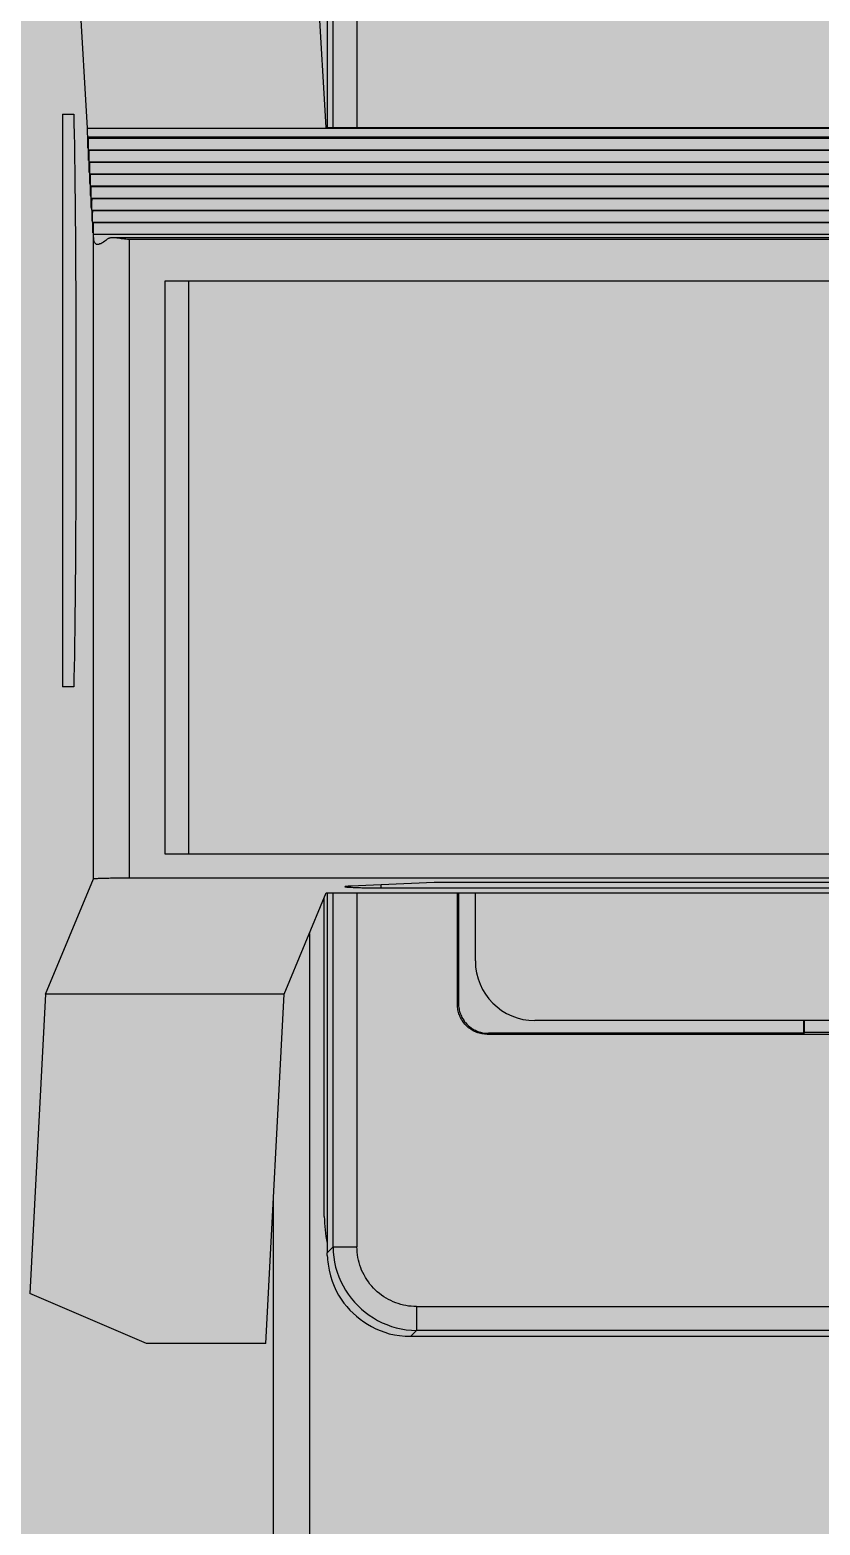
# Model space of a CAD drawing. Extents: x -20 to 2016, y -5898 to 916.
# Drawn here: x 561.42 to 568.04, y 741.26 to 753.79 of the extents above; entities that cross this region are included whole.
import ezdxf

# ---------------------------------------------------------------- set-up
doc = ezdxf.new("R2010")
doc.units = 0
doc.layers.add('MAIN-1', color=7, linetype='Continuous')
doc.layers.add('SYMS', color=7, linetype='Continuous')

msp = doc.modelspace()

# ---------------------------------------------------------------- hatches: boundary and pattern name
at = {"layer": 'SYMS', "true_color": 0x636466}
h = msp.add_hatch(color=251, dxfattribs=at)
h.dxf.hatch_style = 1
h.paths.add_polyline_path([(560.959, 719.385), (587.859, 719.385), (587.859, 798.385), (560.959, 798.385)])

# ---------------------------------------------------------------- linework, layer by layer
at = {"layer": 'MAIN-1'}
for p, q in [((563.909, 769.343), (563.909, 752.972)), ((563.958, 752.972), (563.958, 769.294)), ((564.157, 769.294), (564.157, 752.972)), ((561.9, 752.967), (561.318, 762.785)), ((563.899, 752.972), (563.319, 762.785)), ((561.689, 753.085), (561.689, 748.285)), ((561.689, 753.085), (561.783, 753.085)), ((561.783, 753.085), (561.785, 753.007)), ((561.785, 753.007), (561.787, 752.92)), ((561.787, 752.92), (561.789, 752.825)), ((561.9, 752.967), (586.809, 752.967)), ((561.9, 752.965), (561.9, 752.967)), ((561.9, 752.964), (561.9, 752.965)), ((561.9, 752.962), (561.9, 752.964)), ((561.9, 752.959), (561.9, 752.962)), ((561.9, 752.957), (561.9, 752.959)), ((561.9, 752.954), (561.9, 752.957)), ((561.9, 752.951), (561.9, 752.954)), ((561.9, 752.948), (561.9, 752.951)), ((561.9, 752.944), (561.9, 752.948)), ((561.9, 752.94), (561.9, 752.944)), ((561.9, 752.936), (561.9, 752.94)), ((561.9, 752.932), (561.9, 752.936)), ((561.9, 752.927), (561.9, 752.932)), ((561.9, 752.923), (561.9, 752.927)), ((561.9, 752.917), (561.9, 752.923)), ((561.9, 752.912), (561.9, 752.917)), ((561.901, 752.906), (561.9, 752.912)), ((561.901, 752.9), (561.901, 752.906)), ((561.901, 752.894), (561.901, 752.9)), ((561.901, 752.882), (561.901, 752.894)), ((561.901, 752.894), (586.808, 752.894)), ((563.899, 752.972), (584.809, 752.972)), ((561.789, 752.825), (561.79, 752.72)), ((561.901, 752.871), (561.901, 752.882)), ((561.901, 752.861), (561.901, 752.871)), ((561.901, 752.853), (561.901, 752.861)), ((561.901, 752.847), (561.901, 752.853)), ((561.901, 752.841), (561.901, 752.847)), ((561.901, 752.836), (561.901, 752.841)), ((561.901, 752.831), (561.901, 752.836)), ((561.901, 752.827), (561.901, 752.831)), ((561.901, 752.823), (561.901, 752.827)), ((561.901, 752.819), (561.901, 752.823)), ((561.901, 752.816), (561.901, 752.819)), ((561.901, 752.813), (561.901, 752.816)), ((561.901, 752.81), (561.901, 752.813)), ((561.902, 752.808), (561.901, 752.81)), ((561.902, 752.806), (561.902, 752.808)), ((561.903, 752.807), (561.902, 752.805)), ((561.902, 752.804), (561.902, 752.806)), ((561.902, 752.805), (561.902, 752.804)), ((561.902, 752.803), (561.902, 752.804)), ((561.902, 752.804), (561.902, 752.803)), ((561.902, 752.802), (561.902, 752.803)), ((561.902, 752.803), (561.902, 752.802)), ((561.902, 752.801), (561.902, 752.802)), ((561.902, 752.802), (561.902, 752.802)), ((561.902, 752.802), (561.902, 752.801)), ((561.902, 752.801), (561.902, 752.801)), ((561.904, 752.862), (561.903, 752.856)), ((561.903, 752.856), (561.903, 752.85)), ((561.903, 752.85), (561.903, 752.843)), ((561.903, 752.843), (561.903, 752.834)), ((561.903, 752.834), (561.903, 752.827)), ((561.903, 752.827), (561.903, 752.82)), ((561.903, 752.82), (561.903, 752.816)), ((561.903, 752.816), (561.903, 752.812)), ((561.903, 752.812), (561.903, 752.809)), ((561.903, 752.809), (561.903, 752.807)), ((561.905, 752.884), (561.904, 752.883)), ((561.904, 752.883), (561.904, 752.882)), ((561.904, 752.882), (561.904, 752.881)), ((561.904, 752.881), (561.904, 752.878)), ((561.904, 752.878), (561.904, 752.875)), ((561.904, 752.875), (561.904, 752.871)), ((561.904, 752.871), (561.904, 752.867)), ((561.904, 752.867), (561.904, 752.862)), ((561.905, 752.883), (561.905, 752.884)), ((561.905, 752.884), (586.804, 752.884)), ((561.905, 752.881), (561.905, 752.883)), ((561.905, 752.883), (561.905, 752.883)), ((561.905, 752.879), (561.905, 752.881)), ((561.905, 752.876), (561.905, 752.879)), ((561.905, 752.873), (561.905, 752.876)), ((561.905, 752.869), (561.905, 752.873)), ((561.906, 752.865), (561.905, 752.869)), ((561.906, 752.86), (561.906, 752.865)), ((561.906, 752.855), (561.906, 752.86)), ((561.906, 752.849), (561.906, 752.855)), ((561.906, 752.842), (561.906, 752.849)), ((561.906, 752.836), (561.906, 752.842)), ((561.906, 752.828), (561.906, 752.836)), ((561.906, 752.821), (561.906, 752.828)), ((561.906, 752.813), (561.906, 752.821)), ((561.906, 752.804), (561.906, 752.813)), ((561.907, 752.795), (561.906, 752.804)), ((561.907, 752.786), (561.907, 752.795)), ((561.907, 752.78), (561.907, 752.786)), ((561.907, 752.786), (586.802, 752.786)), ((561.907, 752.775), (561.907, 752.78)), ((561.907, 752.77), (561.907, 752.775)), ((561.907, 752.765), (561.907, 752.77)), ((561.907, 752.761), (561.907, 752.765)), ((561.911, 752.783), (561.91, 752.782)), ((561.91, 752.782), (561.91, 752.781)), ((561.91, 752.781), (561.91, 752.78)), ((561.91, 752.78), (561.91, 752.777)), ((561.91, 752.777), (561.91, 752.774)), ((561.91, 752.774), (561.91, 752.77)), ((561.91, 752.77), (561.91, 752.766)), ((561.91, 752.766), (561.91, 752.761)), ((561.911, 752.782), (561.911, 752.783)), ((561.911, 752.783), (586.798, 752.783)), ((561.911, 752.78), (561.911, 752.782)), ((561.911, 752.782), (561.911, 752.782)), ((561.911, 752.778), (561.911, 752.78)), ((561.911, 752.775), (561.911, 752.778)), ((561.911, 752.772), (561.911, 752.775)), ((561.911, 752.768), (561.911, 752.772)), ((561.912, 752.764), (561.911, 752.768)), ((561.912, 752.759), (561.912, 752.764)), ((561.79, 752.72), (561.792, 752.606)), ((561.907, 752.757), (561.907, 752.761)), ((561.907, 752.753), (561.907, 752.757)), ((561.907, 752.749), (561.907, 752.753)), ((561.907, 752.745), (561.907, 752.749)), ((561.907, 752.742), (561.907, 752.745)), ((561.907, 752.739), (561.907, 752.742)), ((561.907, 752.736), (561.907, 752.739)), ((561.907, 752.733), (561.907, 752.736)), ((561.907, 752.73), (561.907, 752.733)), ((561.907, 752.728), (561.907, 752.73)), ((561.907, 752.726), (561.907, 752.728)), ((561.907, 752.724), (561.907, 752.726)), ((561.907, 752.722), (561.907, 752.724)), ((561.907, 752.72), (561.907, 752.722)), ((561.907, 752.718), (561.907, 752.72)), ((561.907, 752.716), (561.907, 752.718)), ((561.907, 752.715), (561.907, 752.716)), ((561.907, 752.714), (561.907, 752.715)), ((561.907, 752.712), (561.907, 752.714)), ((561.907, 752.711), (561.907, 752.712)), ((561.907, 752.71), (561.907, 752.711)), ((561.907, 752.709), (561.907, 752.71)), ((561.907, 752.708), (561.907, 752.709)), ((561.907, 752.707), (561.907, 752.708)), ((561.907, 752.708), (561.907, 752.708)), ((561.908, 752.706), (561.907, 752.707)), ((561.908, 752.705), (561.908, 752.706)), ((561.908, 752.704), (561.908, 752.705)), ((561.908, 752.705), (561.908, 752.705)), ((561.908, 752.703), (561.908, 752.704)), ((561.908, 752.702), (561.908, 752.703)), ((561.908, 752.703), (561.908, 752.703)), ((561.908, 752.701), (561.908, 752.702)), ((561.908, 752.702), (561.908, 752.702)), ((561.909, 752.702), (561.908, 752.701)), ((561.908, 752.7), (561.908, 752.701)), ((561.908, 752.701), (561.908, 752.7)), ((561.908, 752.699), (561.908, 752.7)), ((561.908, 752.7), (561.908, 752.7)), ((561.908, 752.7), (561.908, 752.7)), ((561.908, 752.7), (561.908, 752.699)), ((561.908, 752.698), (561.908, 752.699)), ((561.908, 752.699), (561.908, 752.699)), ((561.908, 752.699), (561.908, 752.699)), ((561.908, 752.699), (561.908, 752.699)), ((561.908, 752.699), (561.908, 752.698)), ((561.908, 752.698), (561.908, 752.698)), ((561.908, 752.698), (561.908, 752.698)), ((561.908, 752.698), (561.908, 752.698)), ((561.908, 752.698), (561.908, 752.698)), ((561.908, 752.698), (561.908, 752.698)), ((561.908, 752.698), (561.908, 752.698)), ((561.908, 752.698), (561.908, 752.698)), ((561.908, 752.698), (561.908, 752.698)), ((561.908, 752.698), (561.908, 752.698)), ((561.908, 752.698), (561.908, 752.698)), ((561.908, 752.698), (561.908, 752.698)), ((561.91, 752.761), (561.909, 752.755)), ((561.909, 752.755), (561.909, 752.749)), ((561.909, 752.749), (561.909, 752.742)), ((561.909, 752.742), (561.909, 752.739)), ((561.909, 752.739), (561.909, 752.736)), ((561.909, 752.736), (561.909, 752.733)), ((561.909, 752.733), (561.909, 752.73)), ((561.909, 752.73), (561.909, 752.728)), ((561.909, 752.728), (561.909, 752.725)), ((561.909, 752.725), (561.909, 752.723)), ((561.909, 752.723), (561.909, 752.72)), ((561.909, 752.72), (561.909, 752.718)), ((561.909, 752.718), (561.909, 752.716)), ((561.909, 752.716), (561.909, 752.714)), ((561.909, 752.714), (561.909, 752.713)), ((561.909, 752.713), (561.909, 752.711)), ((561.909, 752.711), (561.909, 752.71)), ((561.909, 752.71), (561.909, 752.708)), ((561.909, 752.708), (561.909, 752.707)), ((561.909, 752.707), (561.909, 752.706)), ((561.909, 752.706), (561.909, 752.704)), ((561.909, 752.704), (561.909, 752.703)), ((561.909, 752.703), (561.909, 752.703)), ((561.909, 752.703), (561.909, 752.702)), ((561.912, 752.753), (561.912, 752.759)), ((561.912, 752.748), (561.912, 752.753)), ((561.912, 752.741), (561.912, 752.748)), ((561.912, 752.734), (561.912, 752.741)), ((561.912, 752.727), (561.912, 752.734)), ((561.912, 752.72), (561.912, 752.727)), ((561.912, 752.712), (561.912, 752.72)), ((561.912, 752.703), (561.912, 752.712)), ((561.913, 752.694), (561.912, 752.703)), ((561.913, 752.685), (561.913, 752.694)), ((561.913, 752.679), (561.913, 752.685)), ((561.913, 752.685), (586.796, 752.685)), ((561.913, 752.674), (561.913, 752.679)), ((561.913, 752.669), (561.913, 752.674)), ((561.913, 752.664), (561.913, 752.669)), ((561.913, 752.66), (561.913, 752.664)), ((561.913, 752.656), (561.913, 752.66)), ((561.913, 752.652), (561.913, 752.656)), ((561.913, 752.648), (561.913, 752.652)), ((561.913, 752.644), (561.913, 752.648)), ((561.913, 752.641), (561.913, 752.644)), ((561.913, 752.638), (561.913, 752.641)), ((561.913, 752.635), (561.913, 752.638)), ((561.916, 752.66), (561.915, 752.654)), ((561.915, 752.654), (561.915, 752.648)), ((561.915, 752.648), (561.915, 752.641)), ((561.915, 752.641), (561.915, 752.638)), ((561.915, 752.638), (561.915, 752.635)), ((561.917, 752.682), (561.916, 752.681)), ((561.916, 752.681), (561.916, 752.68)), ((561.916, 752.68), (561.916, 752.679)), ((561.916, 752.679), (561.916, 752.676)), ((561.916, 752.676), (561.916, 752.673)), ((561.916, 752.673), (561.916, 752.669)), ((561.916, 752.669), (561.916, 752.665)), ((561.916, 752.665), (561.916, 752.66)), ((561.917, 752.681), (561.917, 752.682)), ((561.917, 752.682), (586.792, 752.682)), ((561.917, 752.68), (561.917, 752.681)), ((561.917, 752.679), (561.917, 752.68)), ((561.917, 752.677), (561.917, 752.679)), ((561.917, 752.674), (561.917, 752.677)), ((561.917, 752.671), (561.917, 752.674)), ((561.917, 752.667), (561.917, 752.671)), ((561.918, 752.663), (561.917, 752.667)), ((561.918, 752.658), (561.918, 752.663)), ((561.918, 752.652), (561.918, 752.658)), ((561.918, 752.647), (561.918, 752.652)), ((561.918, 752.64), (561.918, 752.647)), ((561.918, 752.633), (561.918, 752.64)), ((561.792, 752.606), (561.793, 752.484)), ((561.913, 752.632), (561.913, 752.635)), ((561.913, 752.629), (561.913, 752.632)), ((561.913, 752.627), (561.913, 752.629)), ((561.913, 752.625), (561.913, 752.627)), ((561.913, 752.622), (561.913, 752.625)), ((561.913, 752.621), (561.913, 752.622)), ((561.913, 752.619), (561.913, 752.621)), ((561.913, 752.617), (561.913, 752.619)), ((561.913, 752.615), (561.913, 752.617)), ((561.913, 752.614), (561.913, 752.615)), ((561.913, 752.613), (561.913, 752.614)), ((561.913, 752.611), (561.913, 752.613)), ((561.913, 752.61), (561.913, 752.611)), ((561.913, 752.609), (561.913, 752.61)), ((561.913, 752.608), (561.913, 752.609)), ((561.913, 752.607), (561.913, 752.608)), ((561.913, 752.606), (561.913, 752.607)), ((561.913, 752.607), (561.913, 752.607)), ((561.914, 752.605), (561.913, 752.606)), ((561.914, 752.604), (561.914, 752.605)), ((561.914, 752.603), (561.914, 752.604)), ((561.914, 752.604), (561.914, 752.604)), ((561.914, 752.602), (561.914, 752.603)), ((561.914, 752.601), (561.914, 752.602)), ((561.914, 752.602), (561.914, 752.602)), ((561.914, 752.6), (561.914, 752.601)), ((561.914, 752.601), (561.914, 752.601)), ((561.915, 752.601), (561.914, 752.601)), ((561.914, 752.601), (561.914, 752.6)), ((561.914, 752.599), (561.914, 752.6)), ((561.914, 752.6), (561.914, 752.599)), ((561.914, 752.598), (561.914, 752.599)), ((561.914, 752.599), (561.914, 752.599)), ((561.914, 752.599), (561.914, 752.599)), ((561.914, 752.599), (561.914, 752.598)), ((561.914, 752.597), (561.914, 752.598)), ((561.914, 752.598), (561.914, 752.598)), ((561.914, 752.598), (561.914, 752.598)), ((561.914, 752.598), (561.914, 752.598)), ((561.914, 752.598), (561.914, 752.597)), ((561.914, 752.597), (561.914, 752.597)), ((561.914, 752.597), (561.914, 752.597)), ((561.914, 752.597), (561.914, 752.597)), ((561.914, 752.597), (561.914, 752.596)), ((561.914, 752.596), (561.914, 752.597)), ((561.914, 752.597), (561.914, 752.597)), ((561.914, 752.597), (561.914, 752.597)), ((561.914, 752.597), (561.914, 752.597)), ((561.914, 752.596), (561.914, 752.596)), ((561.914, 752.596), (561.914, 752.596)), ((561.914, 752.596), (561.914, 752.596)), ((561.915, 752.635), (561.915, 752.632)), ((561.915, 752.632), (561.915, 752.629)), ((561.915, 752.629), (561.915, 752.626)), ((561.915, 752.626), (561.915, 752.624)), ((561.915, 752.624), (561.915, 752.622)), ((561.915, 752.622), (561.915, 752.619)), ((561.915, 752.619), (561.915, 752.617)), ((561.915, 752.617), (561.915, 752.615)), ((561.915, 752.615), (561.915, 752.613)), ((561.915, 752.613), (561.915, 752.612)), ((561.915, 752.612), (561.915, 752.61)), ((561.915, 752.61), (561.915, 752.608)), ((561.915, 752.608), (561.915, 752.607)), ((561.915, 752.607), (561.915, 752.606)), ((561.915, 752.606), (561.915, 752.605)), ((561.915, 752.603), (561.915, 752.606)), ((561.915, 752.606), (561.915, 752.601)), ((561.915, 752.605), (561.915, 752.603)), ((561.918, 752.626), (561.918, 752.633)), ((561.918, 752.619), (561.918, 752.626)), ((561.918, 752.611), (561.918, 752.619)), ((561.918, 752.602), (561.918, 752.611)), ((561.918, 752.593), (561.918, 752.602)), ((561.919, 752.584), (561.918, 752.593)), ((561.919, 752.578), (561.919, 752.584)), ((561.919, 752.584), (586.79, 752.584)), ((561.919, 752.573), (561.919, 752.578)), ((561.919, 752.568), (561.919, 752.573)), ((561.919, 752.563), (561.919, 752.568)), ((561.919, 752.559), (561.919, 752.563)), ((561.919, 752.555), (561.919, 752.559)), ((561.919, 752.551), (561.919, 752.555)), ((561.919, 752.547), (561.919, 752.551)), ((561.919, 752.543), (561.919, 752.547)), ((561.919, 752.54), (561.919, 752.543)), ((561.919, 752.537), (561.919, 752.54)), ((561.919, 752.534), (561.919, 752.537)), ((561.919, 752.531), (561.919, 752.534)), ((561.919, 752.528), (561.919, 752.531)), ((561.919, 752.526), (561.919, 752.528)), ((561.919, 752.524), (561.919, 752.526)), ((561.919, 752.521), (561.919, 752.524)), ((561.919, 752.519), (561.919, 752.521)), ((561.919, 752.518), (561.919, 752.519)), ((561.919, 752.516), (561.919, 752.518)), ((561.919, 752.514), (561.919, 752.516)), ((561.919, 752.513), (561.919, 752.514)), ((561.919, 752.512), (561.919, 752.513)), ((561.922, 752.564), (561.921, 752.559)), ((561.921, 752.559), (561.921, 752.553)), ((561.921, 752.553), (561.921, 752.547)), ((561.921, 752.547), (561.921, 752.54)), ((561.921, 752.54), (561.921, 752.537)), ((561.921, 752.537), (561.921, 752.534)), ((561.921, 752.534), (561.921, 752.531)), ((561.921, 752.531), (561.921, 752.528)), ((561.921, 752.528), (561.921, 752.525)), ((561.921, 752.525), (561.921, 752.523)), ((561.921, 752.523), (561.921, 752.521)), ((561.921, 752.521), (561.921, 752.518)), ((561.921, 752.518), (561.921, 752.516)), ((561.921, 752.516), (561.921, 752.514)), ((561.921, 752.514), (561.921, 752.512)), ((561.921, 752.512), (561.921, 752.511)), ((561.923, 752.581), (561.922, 752.58)), ((561.922, 752.58), (561.922, 752.579)), ((561.922, 752.579), (561.922, 752.577)), ((561.922, 752.577), (561.922, 752.575)), ((561.922, 752.575), (561.922, 752.572)), ((561.922, 752.572), (561.922, 752.568)), ((561.922, 752.568), (561.922, 752.564)), ((561.923, 752.58), (561.923, 752.581)), ((561.923, 752.581), (586.786, 752.581)), ((561.923, 752.579), (561.923, 752.58)), ((561.923, 752.578), (561.923, 752.579)), ((561.923, 752.576), (561.923, 752.578)), ((561.923, 752.573), (561.923, 752.576)), ((561.923, 752.57), (561.923, 752.573)), ((561.923, 752.566), (561.923, 752.57)), ((561.924, 752.562), (561.923, 752.566)), ((561.924, 752.557), (561.924, 752.562)), ((561.924, 752.551), (561.924, 752.557)), ((561.924, 752.545), (561.924, 752.551)), ((561.924, 752.539), (561.924, 752.545)), ((561.924, 752.532), (561.924, 752.539)), ((561.924, 752.525), (561.924, 752.532)), ((561.924, 752.518), (561.924, 752.525)), ((561.924, 752.51), (561.924, 752.518)), ((561.793, 752.484), (561.795, 752.354)), ((561.919, 752.51), (561.919, 752.512)), ((561.919, 752.509), (561.919, 752.51)), ((561.919, 752.508), (561.919, 752.509)), ((561.919, 752.507), (561.919, 752.508)), ((561.919, 752.506), (561.919, 752.507)), ((561.919, 752.505), (561.919, 752.506)), ((561.919, 752.504), (561.919, 752.505)), ((561.919, 752.505), (561.919, 752.505)), ((561.92, 752.503), (561.919, 752.504)), ((561.921, 752.505), (561.92, 752.5)), ((561.92, 752.502), (561.92, 752.503)), ((561.92, 752.503), (561.92, 752.503)), ((561.92, 752.501), (561.92, 752.502)), ((561.92, 752.5), (561.92, 752.501)), ((561.92, 752.501), (561.92, 752.501)), ((561.92, 752.499), (561.92, 752.5)), ((561.92, 752.5), (561.92, 752.5)), ((561.92, 752.5), (561.92, 752.5)), ((561.92, 752.5), (561.92, 752.499)), ((561.92, 752.498), (561.92, 752.499)), ((561.92, 752.499), (561.92, 752.498)), ((561.92, 752.497), (561.92, 752.498)), ((561.92, 752.498), (561.92, 752.498)), ((561.92, 752.498), (561.92, 752.498)), ((561.92, 752.498), (561.92, 752.497)), ((561.92, 752.496), (561.92, 752.497)), ((561.92, 752.497), (561.92, 752.497)), ((561.92, 752.497), (561.92, 752.497)), ((561.92, 752.497), (561.92, 752.496)), ((561.92, 752.496), (561.92, 752.496)), ((561.92, 752.496), (561.92, 752.496)), ((561.92, 752.496), (561.92, 752.496)), ((561.92, 752.496), (561.92, 752.496)), ((561.92, 752.496), (561.92, 752.495)), ((561.92, 752.495), (561.92, 752.496)), ((561.92, 752.496), (561.92, 752.496)), ((561.92, 752.496), (561.92, 752.496)), ((561.92, 752.496), (561.92, 752.496)), ((561.92, 752.495), (561.92, 752.495)), ((561.92, 752.495), (561.92, 752.495)), ((561.92, 752.495), (561.92, 752.495)), ((561.921, 752.511), (561.921, 752.509)), ((561.921, 752.509), (561.921, 752.507)), ((561.921, 752.507), (561.921, 752.506)), ((561.921, 752.506), (561.921, 752.505)), ((561.921, 752.505), (561.921, 752.503)), ((561.921, 752.502), (561.921, 752.505)), ((561.921, 752.503), (561.921, 752.502)), ((561.924, 752.501), (561.924, 752.51)), ((561.924, 752.492), (561.924, 752.501)), ((561.925, 752.483), (561.924, 752.492)), ((561.925, 752.477), (561.925, 752.483)), ((561.925, 752.483), (586.784, 752.483)), ((561.925, 752.472), (561.925, 752.477)), ((561.925, 752.467), (561.925, 752.472)), ((561.925, 752.462), (561.925, 752.467)), ((561.925, 752.458), (561.925, 752.462)), ((561.925, 752.453), (561.925, 752.458)), ((561.925, 752.449), (561.925, 752.453)), ((561.925, 752.446), (561.925, 752.449)), ((561.925, 752.442), (561.925, 752.446)), ((561.925, 752.439), (561.925, 752.442)), ((561.925, 752.436), (561.925, 752.439)), ((561.925, 752.433), (561.925, 752.436)), ((561.925, 752.43), (561.925, 752.433)), ((561.925, 752.427), (561.925, 752.43)), ((561.925, 752.425), (561.925, 752.427)), ((561.925, 752.422), (561.925, 752.425)), ((561.925, 752.42), (561.925, 752.422)), ((561.925, 752.418), (561.925, 752.42)), ((561.925, 752.417), (561.925, 752.418)), ((561.925, 752.415), (561.925, 752.417)), ((561.925, 752.413), (561.925, 752.415)), ((561.925, 752.412), (561.925, 752.413)), ((561.925, 752.411), (561.925, 752.412)), ((561.925, 752.409), (561.925, 752.411)), ((561.925, 752.408), (561.925, 752.409)), ((561.925, 752.407), (561.925, 752.408)), ((561.925, 752.406), (561.925, 752.407)), ((561.925, 752.405), (561.925, 752.406)), ((561.925, 752.404), (561.925, 752.405)), ((561.925, 752.403), (561.925, 752.404)), ((561.925, 752.404), (561.925, 752.404)), ((561.926, 752.402), (561.925, 752.403)), ((561.926, 752.401), (561.926, 752.402)), ((561.926, 752.402), (561.926, 752.402)), ((561.926, 752.4), (561.926, 752.401)), ((561.926, 752.399), (561.926, 752.4)), ((561.926, 752.4), (561.926, 752.4)), ((561.927, 752.4), (561.926, 752.399)), ((561.926, 752.398), (561.926, 752.399)), ((561.926, 752.399), (561.926, 752.399)), ((561.926, 752.399), (561.926, 752.398)), ((561.926, 752.397), (561.926, 752.398)), ((561.926, 752.398), (561.926, 752.398)), ((561.926, 752.398), (561.926, 752.397)), ((561.926, 752.396), (561.926, 752.397)), ((561.926, 752.397), (561.926, 752.397)), ((561.926, 752.397), (561.926, 752.397)), ((561.926, 752.397), (561.926, 752.396)), ((561.926, 752.395), (561.926, 752.396)), ((561.926, 752.396), (561.926, 752.396)), ((561.926, 752.396), (561.926, 752.396)), ((561.926, 752.396), (561.926, 752.395)), ((561.926, 752.395), (561.926, 752.395)), ((561.926, 752.395), (561.926, 752.395)), ((561.926, 752.395), (561.926, 752.395)), ((561.926, 752.395), (561.926, 752.395)), ((561.926, 752.395), (561.926, 752.394)), ((561.926, 752.394), (561.926, 752.395)), ((561.926, 752.395), (561.926, 752.395)), ((561.926, 752.395), (561.926, 752.395)), ((561.926, 752.394), (561.926, 752.394)), ((561.926, 752.394), (561.926, 752.394)), ((561.926, 752.394), (561.926, 752.394)), ((561.926, 752.394), (561.926, 752.394)), ((561.928, 752.463), (561.927, 752.458)), ((561.927, 752.458), (561.927, 752.452)), ((561.927, 752.452), (561.927, 752.446)), ((561.927, 752.446), (561.927, 752.439)), ((561.927, 752.439), (561.927, 752.436)), ((561.927, 752.436), (561.927, 752.433)), ((561.927, 752.433), (561.927, 752.43)), ((561.927, 752.43), (561.927, 752.427)), ((561.927, 752.427), (561.927, 752.424)), ((561.927, 752.424), (561.927, 752.422)), ((561.927, 752.422), (561.927, 752.419)), ((561.927, 752.419), (561.927, 752.417)), ((561.927, 752.417), (561.927, 752.415)), ((561.927, 752.415), (561.927, 752.413)), ((561.927, 752.413), (561.927, 752.411)), ((561.927, 752.411), (561.927, 752.41)), ((561.927, 752.41), (561.927, 752.408)), ((561.927, 752.408), (561.927, 752.406)), ((561.927, 752.406), (561.927, 752.405)), ((561.927, 752.405), (561.927, 752.404)), ((561.927, 752.404), (561.927, 752.402)), ((561.927, 752.402), (561.927, 752.401)), ((561.927, 752.401), (561.927, 752.4)), ((561.929, 752.48), (561.928, 752.479)), ((561.928, 752.479), (561.928, 752.478)), ((561.928, 752.478), (561.928, 752.476)), ((561.928, 752.476), (561.928, 752.474)), ((561.928, 752.474), (561.928, 752.471)), ((561.928, 752.471), (561.928, 752.467)), ((561.928, 752.467), (561.928, 752.463)), ((561.929, 752.479), (561.929, 752.48)), ((561.929, 752.48), (586.78, 752.48)), ((561.929, 752.478), (561.929, 752.479)), ((561.929, 752.477), (561.929, 752.478)), ((561.929, 752.475), (561.929, 752.477)), ((561.929, 752.472), (561.929, 752.475)), ((561.929, 752.469), (561.929, 752.472)), ((561.929, 752.465), (561.929, 752.469)), ((561.93, 752.461), (561.929, 752.465)), ((561.93, 752.456), (561.93, 752.461)), ((561.93, 752.45), (561.93, 752.456)), ((561.93, 752.444), (561.93, 752.45)), ((561.93, 752.438), (561.93, 752.444)), ((561.93, 752.431), (561.93, 752.438)), ((561.93, 752.424), (561.93, 752.431)), ((561.93, 752.417), (561.93, 752.424)), ((561.93, 752.409), (561.93, 752.417)), ((561.93, 752.4), (561.93, 752.409)), ((561.93, 752.391), (561.93, 752.4)), ((561.931, 752.382), (561.93, 752.391)), ((561.795, 752.354), (561.796, 752.217)), ((561.931, 752.376), (561.931, 752.382)), ((561.931, 752.382), (586.778, 752.382)), ((561.931, 752.371), (561.931, 752.376)), ((561.931, 752.366), (561.931, 752.371)), ((561.931, 752.361), (561.931, 752.366)), ((561.931, 752.357), (561.931, 752.361)), ((561.931, 752.352), (561.931, 752.357)), ((561.931, 752.348), (561.931, 752.352)), ((561.931, 752.345), (561.931, 752.348)), ((561.931, 752.341), (561.931, 752.345)), ((561.931, 752.338), (561.931, 752.341)), ((561.931, 752.334), (561.931, 752.338)), ((561.931, 752.332), (561.931, 752.334)), ((561.931, 752.329), (561.931, 752.332)), ((561.931, 752.326), (561.931, 752.329)), ((561.931, 752.324), (561.931, 752.326)), ((561.931, 752.321), (561.931, 752.324)), ((561.931, 752.319), (561.931, 752.321)), ((561.931, 752.317), (561.931, 752.319)), ((561.931, 752.316), (561.931, 752.317)), ((561.931, 752.314), (561.931, 752.316)), ((561.931, 752.312), (561.931, 752.314)), ((561.931, 752.311), (561.931, 752.312)), ((561.931, 752.309), (561.931, 752.311)), ((561.931, 752.308), (561.931, 752.309)), ((561.931, 752.307), (561.931, 752.308)), ((561.931, 752.306), (561.931, 752.307)), ((561.931, 752.305), (561.931, 752.306)), ((561.931, 752.304), (561.931, 752.305)), ((561.931, 752.303), (561.931, 752.304)), ((561.931, 752.302), (561.931, 752.303)), ((561.931, 752.303), (561.931, 752.303)), ((561.932, 752.301), (561.931, 752.302)), ((561.933, 752.3), (561.932, 752.303)), ((561.932, 752.303), (561.932, 752.298)), ((561.932, 752.3), (561.932, 752.301)), ((561.932, 752.299), (561.932, 752.3)), ((561.932, 752.3), (561.932, 752.3)), ((561.932, 752.298), (561.932, 752.299)), ((561.932, 752.299), (561.932, 752.299)), ((561.932, 752.297), (561.932, 752.298)), ((561.932, 752.298), (561.932, 752.297)), ((561.932, 752.296), (561.932, 752.297)), ((561.932, 752.297), (561.932, 752.297)), ((561.932, 752.297), (561.932, 752.297)), ((561.932, 752.297), (561.932, 752.296)), ((561.932, 752.295), (561.932, 752.296)), ((561.932, 752.296), (561.932, 752.296)), ((561.932, 752.296), (561.932, 752.295)), ((561.932, 752.294), (561.932, 752.295)), ((561.932, 752.295), (561.932, 752.295)), ((561.932, 752.295), (561.932, 752.295)), ((561.932, 752.295), (561.932, 752.295)), ((561.932, 752.295), (561.932, 752.294)), ((561.932, 752.294), (561.932, 752.294)), ((561.932, 752.294), (561.932, 752.294)), ((561.932, 752.294), (561.932, 752.294)), ((561.932, 752.294), (561.932, 752.293)), ((561.932, 752.293), (561.932, 752.294)), ((561.932, 752.294), (561.932, 752.294)), ((561.932, 752.294), (561.932, 752.294)), ((561.932, 752.293), (561.932, 752.293)), ((561.932, 752.293), (561.932, 752.293)), ((561.932, 752.293), (561.932, 752.293)), ((561.932, 752.293), (561.932, 752.293)), ((561.932, 752.293), (561.932, 752.293)), ((561.934, 752.362), (561.933, 752.357)), ((561.933, 752.357), (561.933, 752.351)), ((561.933, 752.351), (561.933, 752.345)), ((561.933, 752.345), (561.933, 752.338)), ((561.933, 752.338), (561.933, 752.335)), ((561.933, 752.335), (561.933, 752.332)), ((561.933, 752.332), (561.933, 752.329)), ((561.933, 752.329), (561.933, 752.326)), ((561.933, 752.326), (561.933, 752.323)), ((561.933, 752.323), (561.933, 752.321)), ((561.933, 752.321), (561.933, 752.318)), ((561.933, 752.318), (561.933, 752.316)), ((561.933, 752.316), (561.933, 752.314)), ((561.933, 752.314), (561.933, 752.312)), ((561.933, 752.312), (561.933, 752.31)), ((561.933, 752.31), (561.933, 752.308)), ((561.933, 752.308), (561.933, 752.307)), ((561.933, 752.307), (561.933, 752.305)), ((561.933, 752.305), (561.933, 752.304)), ((561.933, 752.304), (561.933, 752.303)), ((561.933, 752.303), (561.933, 752.301)), ((561.933, 752.301), (561.933, 752.3)), ((561.935, 752.379), (561.934, 752.378)), ((561.934, 752.378), (561.934, 752.377)), ((561.934, 752.377), (561.934, 752.375)), ((561.934, 752.375), (561.934, 752.373)), ((561.934, 752.373), (561.934, 752.37)), ((561.934, 752.37), (561.934, 752.366)), ((561.934, 752.366), (561.934, 752.362)), ((561.935, 752.378), (561.935, 752.379)), ((561.935, 752.379), (586.774, 752.379)), ((561.935, 752.377), (561.935, 752.378)), ((561.935, 752.376), (561.935, 752.377)), ((561.935, 752.374), (561.935, 752.376)), ((561.935, 752.371), (561.935, 752.374)), ((561.935, 752.368), (561.935, 752.371)), ((561.935, 752.364), (561.935, 752.368)), ((561.936, 752.36), (561.935, 752.364)), ((561.936, 752.355), (561.936, 752.36)), ((561.936, 752.349), (561.936, 752.355)), ((561.936, 752.343), (561.936, 752.349)), ((561.936, 752.337), (561.936, 752.343)), ((561.936, 752.33), (561.936, 752.337)), ((561.936, 752.323), (561.936, 752.33)), ((561.936, 752.315), (561.936, 752.323)), ((561.936, 752.307), (561.936, 752.315)), ((561.936, 752.299), (561.936, 752.307)), ((561.936, 752.29), (561.936, 752.299)), ((561.936, 752.281), (561.936, 752.29)), ((561.937, 752.275), (561.936, 752.281)), ((561.936, 752.281), (586.772, 752.281)), ((561.937, 752.27), (561.937, 752.275)), ((561.937, 752.265), (561.937, 752.27)), ((561.937, 752.26), (561.937, 752.265)), ((561.941, 752.277), (561.94, 752.277)), ((561.94, 752.277), (561.94, 752.277)), ((561.94, 752.277), (561.94, 752.276)), ((561.94, 752.277), (586.768, 752.277)), ((561.94, 752.276), (561.94, 752.274)), ((561.94, 752.274), (561.94, 752.272)), ((561.94, 752.272), (561.94, 752.269)), ((561.94, 752.269), (561.94, 752.265)), ((561.94, 752.265), (561.94, 752.261)), ((561.941, 752.276), (561.941, 752.277)), ((561.941, 752.275), (561.941, 752.276)), ((561.941, 752.273), (561.941, 752.275)), ((561.941, 752.27), (561.941, 752.273)), ((561.941, 752.267), (561.941, 752.27)), ((561.941, 752.263), (561.941, 752.267)), ((561.941, 752.259), (561.941, 752.263)), ((561.796, 752.217), (561.797, 752.074)), ((561.937, 752.256), (561.937, 752.26)), ((561.937, 752.251), (561.937, 752.256)), ((561.937, 752.247), (561.937, 752.251)), ((561.937, 752.244), (561.937, 752.247)), ((561.937, 752.24), (561.937, 752.244)), ((561.937, 752.237), (561.937, 752.24)), ((561.937, 752.233), (561.937, 752.237)), ((561.937, 752.23), (561.937, 752.233)), ((561.937, 752.228), (561.937, 752.23)), ((561.937, 752.225), (561.937, 752.228)), ((561.937, 752.223), (561.937, 752.225)), ((561.937, 752.22), (561.937, 752.223)), ((561.937, 752.218), (561.937, 752.22)), ((561.937, 752.216), (561.937, 752.218)), ((561.937, 752.214), (561.937, 752.216)), ((561.937, 752.213), (561.937, 752.214)), ((561.937, 752.211), (561.937, 752.213)), ((561.937, 752.21), (561.937, 752.211)), ((561.937, 752.208), (561.937, 752.21)), ((561.937, 752.207), (561.937, 752.208)), ((561.937, 752.206), (561.937, 752.207)), ((561.937, 752.205), (561.937, 752.206)), ((561.937, 752.204), (561.937, 752.205)), ((561.937, 752.203), (561.937, 752.204)), ((561.937, 752.202), (561.937, 752.203)), ((561.937, 752.201), (561.937, 752.202)), ((561.937, 752.202), (561.937, 752.202)), ((561.937, 752.2), (561.937, 752.201)), ((561.938, 752.199), (561.937, 752.2)), ((561.938, 752.198), (561.938, 752.199)), ((561.938, 752.199), (561.938, 752.199)), ((561.939, 752.199), (561.938, 752.198)), ((561.938, 752.197), (561.938, 752.198)), ((561.938, 752.198), (561.938, 752.198)), ((561.938, 752.198), (561.938, 752.197)), ((561.938, 752.196), (561.938, 752.197)), ((561.938, 752.197), (561.938, 752.196)), ((561.938, 752.195), (561.938, 752.196)), ((561.938, 752.196), (561.938, 752.196)), ((561.938, 752.196), (561.938, 752.196)), ((561.938, 752.196), (561.938, 752.195)), ((561.938, 752.194), (561.938, 752.195)), ((561.938, 752.195), (561.938, 752.195)), ((561.938, 752.195), (561.938, 752.194)), ((561.938, 752.193), (561.938, 752.194)), ((561.938, 752.194), (561.938, 752.194)), ((561.938, 752.194), (561.938, 752.194)), ((561.938, 752.194), (561.938, 752.193)), ((561.938, 752.193), (561.938, 752.193)), ((561.938, 752.193), (561.938, 752.193)), ((561.938, 752.193), (561.938, 752.193)), ((561.938, 752.193), (561.938, 752.193)), ((561.938, 752.193), (561.938, 752.192)), ((561.938, 752.192), (561.938, 752.193)), ((561.938, 752.193), (561.938, 752.193)), ((561.938, 752.193), (561.938, 752.193)), ((561.938, 752.192), (561.938, 752.192)), ((561.938, 752.192), (561.938, 752.192)), ((561.938, 752.192), (561.938, 752.192)), ((561.938, 752.192), (561.938, 752.192)), ((561.938, 752.192), (561.938, 752.192)), ((561.94, 752.261), (561.939, 752.256)), ((561.939, 752.256), (561.939, 752.25)), ((561.939, 752.25), (561.939, 752.244)), ((561.939, 752.244), (561.939, 752.237)), ((561.939, 752.237), (561.939, 752.234)), ((561.939, 752.234), (561.939, 752.231)), ((561.939, 752.231), (561.939, 752.228)), ((561.939, 752.228), (561.939, 752.225)), ((561.939, 752.225), (561.939, 752.222)), ((561.939, 752.222), (561.939, 752.22)), ((561.939, 752.22), (561.939, 752.217)), ((561.939, 752.217), (561.939, 752.215)), ((561.939, 752.215), (561.939, 752.213)), ((561.939, 752.213), (561.939, 752.211)), ((561.939, 752.211), (561.939, 752.209)), ((561.939, 752.209), (561.939, 752.207)), ((561.939, 752.207), (561.939, 752.206)), ((561.939, 752.206), (561.939, 752.204)), ((561.939, 752.204), (561.939, 752.203)), ((561.939, 752.203), (561.939, 752.202)), ((561.939, 752.202), (561.939, 752.2)), ((561.939, 752.2), (561.939, 752.199)), ((561.942, 752.254), (561.941, 752.259)), ((561.942, 752.248), (561.942, 752.254)), ((561.942, 752.242), (561.942, 752.248)), ((561.942, 752.236), (561.942, 752.242)), ((561.942, 752.229), (561.942, 752.236)), ((561.942, 752.222), (561.942, 752.229)), ((561.942, 752.214), (561.942, 752.222)), ((561.942, 752.206), (561.942, 752.214)), ((561.942, 752.198), (561.942, 752.206)), ((561.942, 752.189), (561.942, 752.198)), ((561.942, 752.18), (561.942, 752.189)), ((561.943, 752.174), (561.942, 752.18)), ((561.942, 752.18), (586.766, 752.18)), ((561.943, 752.169), (561.943, 752.174)), ((561.943, 752.164), (561.943, 752.169)), ((561.943, 752.159), (561.943, 752.164)), ((561.943, 752.155), (561.943, 752.159)), ((561.943, 752.15), (561.943, 752.155)), ((561.943, 752.146), (561.943, 752.15)), ((561.943, 752.143), (561.943, 752.146)), ((561.943, 752.139), (561.943, 752.143)), ((561.943, 752.136), (561.943, 752.139)), ((561.946, 752.16), (561.945, 752.155)), ((561.945, 752.155), (561.945, 752.149)), ((561.945, 752.149), (561.945, 752.143)), ((561.945, 752.143), (561.945, 752.136)), ((561.945, 752.136), (561.945, 752.133)), ((561.947, 752.176), (561.946, 752.176)), ((561.946, 752.176), (561.946, 752.176)), ((561.946, 752.176), (561.946, 752.175)), ((561.946, 752.176), (586.762, 752.176)), ((561.946, 752.175), (561.946, 752.173)), ((561.946, 752.173), (561.946, 752.171)), ((561.946, 752.171), (561.946, 752.168)), ((561.946, 752.168), (561.946, 752.164)), ((561.946, 752.164), (561.946, 752.16)), ((561.947, 752.175), (561.947, 752.176)), ((561.947, 752.176), (561.947, 752.176)), ((561.947, 752.173), (561.947, 752.175)), ((561.947, 752.171), (561.947, 752.173)), ((561.947, 752.169), (561.947, 752.171)), ((561.947, 752.166), (561.947, 752.169)), ((561.947, 752.163), (561.947, 752.166)), ((561.947, 752.16), (561.947, 752.163)), ((561.948, 752.156), (561.947, 752.16)), ((561.948, 752.152), (561.948, 752.156)), ((561.948, 752.148), (561.948, 752.152)), ((561.948, 752.143), (561.948, 752.148)), ((561.948, 752.138), (561.948, 752.143)), ((561.948, 752.132), (561.948, 752.138)), ((561.797, 752.074), (561.798, 751.924)), ((561.943, 752.132), (561.943, 752.136)), ((561.943, 752.129), (561.943, 752.132)), ((561.943, 752.127), (561.943, 752.129)), ((561.943, 752.124), (561.943, 752.127)), ((561.943, 752.122), (561.943, 752.124)), ((561.943, 752.119), (561.943, 752.122)), ((561.943, 752.117), (561.943, 752.119)), ((561.943, 752.115), (561.943, 752.117)), ((561.943, 752.113), (561.943, 752.115)), ((561.943, 752.112), (561.943, 752.113)), ((561.943, 752.11), (561.943, 752.112)), ((561.943, 752.109), (561.943, 752.11)), ((561.943, 752.107), (561.943, 752.109)), ((561.943, 752.106), (561.943, 752.107)), ((561.943, 752.105), (561.943, 752.106)), ((561.943, 752.104), (561.943, 752.105)), ((561.943, 752.103), (561.943, 752.104)), ((561.943, 752.102), (561.943, 752.103)), ((561.943, 752.101), (561.943, 752.102)), ((561.943, 752.1), (561.943, 752.101)), ((561.943, 752.099), (561.943, 752.1)), ((561.943, 752.1), (561.943, 752.1)), ((561.944, 752.098), (561.943, 752.099)), ((561.945, 752.099), (561.944, 752.098)), ((561.944, 752.097), (561.944, 752.098)), ((561.944, 752.098), (561.944, 752.098)), ((561.944, 752.098), (561.944, 752.097)), ((561.944, 752.096), (561.944, 752.097)), ((561.944, 752.097), (561.944, 752.097)), ((561.944, 752.097), (561.944, 752.096)), ((561.944, 752.095), (561.944, 752.096)), ((561.944, 752.096), (561.944, 752.095)), ((561.944, 752.094), (561.944, 752.095)), ((561.944, 752.095), (561.944, 752.095)), ((561.944, 752.095), (561.944, 752.095)), ((561.944, 752.095), (561.944, 752.094)), ((561.944, 752.093), (561.944, 752.094)), ((561.944, 752.094), (561.944, 752.094)), ((561.944, 752.094), (561.944, 752.093)), ((561.944, 752.092), (561.944, 752.093)), ((561.944, 752.093), (561.944, 752.093)), ((561.944, 752.093), (561.944, 752.093)), ((561.944, 752.093), (561.944, 752.092)), ((561.944, 752.092), (561.944, 752.092)), ((561.944, 752.092), (561.944, 752.092)), ((561.944, 752.092), (561.944, 752.092)), ((561.944, 752.092), (561.944, 752.092)), ((561.944, 752.092), (561.944, 752.091)), ((561.944, 752.091), (561.944, 752.092)), ((561.944, 752.092), (561.944, 752.092)), ((561.944, 752.091), (561.944, 752.091)), ((561.944, 752.091), (561.944, 752.091)), ((561.944, 752.091), (561.944, 752.091)), ((561.944, 752.091), (561.944, 752.091)), ((561.944, 752.091), (561.944, 752.091)), ((561.944, 752.091), (561.944, 752.091)), ((561.945, 752.133), (561.945, 752.13)), ((561.945, 752.13), (561.945, 752.127)), ((561.945, 752.127), (561.945, 752.124)), ((561.945, 752.124), (561.945, 752.121)), ((561.945, 752.121), (561.945, 752.119)), ((561.945, 752.119), (561.945, 752.116)), ((561.945, 752.116), (561.945, 752.114)), ((561.945, 752.114), (561.945, 752.112)), ((561.945, 752.112), (561.945, 752.11)), ((561.945, 752.11), (561.945, 752.108)), ((561.945, 752.108), (561.945, 752.106)), ((561.945, 752.106), (561.945, 752.105)), ((561.945, 752.105), (561.945, 752.103)), ((561.945, 752.103), (561.945, 752.102)), ((561.945, 752.102), (561.945, 752.1)), ((561.945, 752.1), (561.945, 752.099)), ((561.948, 752.126), (561.948, 752.132)), ((561.948, 752.12), (561.948, 752.126)), ((561.948, 752.114), (561.948, 752.12)), ((561.948, 752.107), (561.948, 752.114)), ((561.948, 746.676), (561.948, 752.107)), ((561.948, 752.103), (561.948, 752.107)), ((561.948, 752.099), (561.948, 752.103)), ((561.948, 752.095), (561.948, 752.099)), ((561.949, 752.091), (561.948, 752.095)), ((561.949, 752.087), (561.949, 752.091)), ((561.949, 752.083), (561.949, 752.087)), ((561.949, 752.079), (561.949, 752.083)), ((561.949, 752.07), (561.949, 752.079)), ((561.949, 752.079), (586.76, 752.079)), ((561.95, 752.062), (561.949, 752.07)), ((561.95, 752.054), (561.95, 752.062)), ((561.951, 752.047), (561.95, 752.054)), ((561.951, 752.04), (561.951, 752.047)), ((561.952, 752.033), (561.951, 752.04)), ((561.953, 752.027), (561.952, 752.033)), ((561.955, 752.021), (561.953, 752.027)), ((561.956, 752.016), (561.955, 752.021)), ((561.958, 752.011), (561.956, 752.016)), ((561.96, 752.007), (561.958, 752.011)), ((562.034, 752.013), (562.025, 752.008)), ((562.043, 752.02), (562.034, 752.013)), ((562.052, 752.027), (562.043, 752.02)), ((562.061, 752.035), (562.052, 752.027)), ((562.065, 752.038), (562.061, 752.035)), ((562.068, 752.04), (562.065, 752.038)), ((562.072, 752.042), (562.068, 752.04)), ((562.077, 752.044), (562.072, 752.042)), ((562.081, 752.046), (562.077, 752.044)), ((562.086, 752.047), (562.081, 752.046)), ((562.091, 752.048), (562.086, 752.047)), ((562.096, 752.049), (562.091, 752.048)), ((562.101, 752.049), (562.096, 752.049)), ((562.106, 752.049), (562.101, 752.049)), ((562.112, 752.049), (562.106, 752.049)), ((586.757, 752.049), (562.112, 752.049)), ((562.123, 752.049), (562.112, 752.049)), ((562.134, 752.048), (562.123, 752.049)), ((562.145, 752.047), (562.134, 752.048)), ((562.157, 752.045), (562.145, 752.047)), ((562.17, 752.043), (562.157, 752.045)), ((562.182, 752.041), (562.17, 752.043)), ((562.195, 752.039), (562.182, 752.041)), ((562.208, 752.038), (562.195, 752.039)), ((562.221, 752.036), (562.208, 752.038)), ((562.235, 752.035), (562.221, 752.036)), ((562.248, 752.035), (562.235, 752.035)), ((586.757, 752.035), (562.248, 752.035)), ((562.248, 752.035), (562.248, 746.685)), ((561.798, 751.924), (561.799, 751.77)), ((561.962, 752.003), (561.96, 752.007)), ((561.965, 752), (561.962, 752.003)), ((561.968, 751.997), (561.965, 752)), ((561.971, 751.995), (561.968, 751.997)), ((561.975, 751.994), (561.971, 751.995)), ((561.979, 751.993), (561.975, 751.994)), ((561.983, 751.993), (561.979, 751.993)), ((561.989, 751.993), (561.983, 751.993)), ((561.995, 751.994), (561.989, 751.993)), ((562.002, 751.997), (561.995, 751.994)), ((562.01, 751.999), (562.002, 751.997)), ((562.017, 752.003), (562.01, 751.999)), ((562.025, 752.008), (562.017, 752.003)), ((561.799, 751.77), (561.8, 751.611)), ((562.748, 751.685), (562.548, 751.685)), ((562.548, 751.685), (562.548, 746.885)), ((574.148, 751.685), (562.748, 751.685)), ((562.748, 746.885), (562.748, 751.685)), ((561.8, 751.611), (561.801, 751.448)), ((561.801, 751.448), (561.801, 751.282)), ((561.801, 751.282), (561.801, 751.113)), ((561.801, 751.113), (561.802, 750.942)), ((561.802, 750.942), (561.802, 750.771)), ((561.802, 750.771), (561.802, 750.599)), ((561.802, 750.599), (561.802, 750.427)), ((561.802, 750.427), (561.801, 750.257)), ((561.801, 750.257), (561.801, 750.088)), ((561.801, 750.088), (561.801, 749.922)), ((561.801, 749.922), (561.8, 749.759)), ((561.8, 749.759), (561.799, 749.6)), ((561.799, 749.6), (561.798, 749.445)), ((561.798, 749.445), (561.797, 749.296)), ((561.797, 749.296), (561.796, 749.153)), ((561.796, 749.153), (561.795, 749.016)), ((561.795, 749.016), (561.793, 748.886)), ((561.793, 748.886), (561.792, 748.764)), ((561.792, 748.764), (561.79, 748.65)), ((561.79, 748.65), (561.789, 748.545)), ((561.789, 748.545), (561.787, 748.449)), ((561.787, 748.449), (561.785, 748.362)), ((561.783, 748.285), (561.689, 748.285)), ((561.785, 748.362), (561.783, 748.285)), ((562.548, 746.885), (562.748, 746.885)), ((562.748, 746.885), (574.148, 746.885)), ((561.547, 745.71), (561.948, 746.676)), ((561.948, 746.676), (561.949, 746.677)), ((561.949, 746.677), (561.951, 746.677)), ((561.951, 746.677), (561.954, 746.678)), ((561.954, 746.678), (561.958, 746.678)), ((561.958, 746.678), (561.963, 746.679)), ((561.963, 746.679), (561.969, 746.679)), ((561.969, 746.679), (561.976, 746.68)), ((561.976, 746.68), (561.984, 746.68)), ((561.984, 746.68), (561.992, 746.681)), ((561.992, 746.681), (562.001, 746.681)), ((562.001, 746.681), (562.011, 746.681)), ((562.011, 746.681), (562.021, 746.682)), ((562.021, 746.682), (562.032, 746.682)), ((562.032, 746.682), (562.043, 746.682)), ((562.043, 746.682), (562.055, 746.683)), ((562.055, 746.683), (562.067, 746.683)), ((562.067, 746.683), (562.079, 746.683)), ((562.079, 746.683), (562.092, 746.684)), ((562.092, 746.684), (562.106, 746.684)), ((562.106, 746.684), (562.121, 746.684)), ((562.121, 746.684), (562.136, 746.684)), ((562.136, 746.684), (562.152, 746.684)), ((562.152, 746.684), (562.169, 746.685)), ((562.169, 746.685), (562.188, 746.685)), ((562.188, 746.685), (562.207, 746.685)), ((562.207, 746.685), (562.227, 746.685)), ((562.227, 746.685), (562.248, 746.685)), ((562.248, 746.685), (586.757, 746.685)), ((564.804, 746.646), (564.105, 746.615)), ((564.357, 746.626), (564.357, 746.601)), ((571.704, 746.646), (564.804, 746.646)), ((563.547, 745.71), (563.899, 746.558)), ((563.884, 743.845), (563.884, 746.52)), ((563.899, 746.558), (584.809, 746.558)), ((563.909, 746.558), (563.909, 743.543)), ((563.958, 743.592), (563.958, 746.558)), ((564.058, 746.611), (564.057, 746.61)), ((564.057, 746.61), (564.057, 746.61)), ((564.057, 746.61), (564.058, 746.609)), ((564.057, 746.61), (564.057, 746.61)), ((564.057, 746.61), (564.057, 746.61)), ((564.057, 746.61), (564.057, 746.61)), ((564.057, 746.61), (564.057, 746.61)), ((564.057, 746.61), (564.057, 746.61)), ((564.057, 746.61), (564.057, 746.61)), ((564.057, 746.61), (564.057, 746.61)), ((564.061, 746.611), (564.058, 746.611)), ((564.058, 746.609), (564.06, 746.609)), ((564.06, 746.609), (564.062, 746.608)), ((564.063, 746.612), (564.061, 746.611)), ((564.062, 746.608), (564.065, 746.608)), ((564.067, 746.612), (564.063, 746.612)), ((564.065, 746.608), (564.068, 746.608)), ((564.072, 746.613), (564.067, 746.612)), ((564.068, 746.608), (564.072, 746.607)), ((564.077, 746.613), (564.072, 746.613)), ((564.072, 746.607), (564.077, 746.607)), ((564.083, 746.614), (564.077, 746.613)), ((564.077, 746.607), (564.082, 746.606)), ((564.082, 746.606), (564.088, 746.606)), ((564.089, 746.614), (564.083, 746.614)), ((564.088, 746.606), (564.095, 746.606)), ((564.097, 746.614), (564.089, 746.614)), ((564.095, 746.606), (564.102, 746.605)), ((564.105, 746.615), (564.097, 746.614)), ((564.102, 746.605), (564.109, 746.605)), ((564.109, 746.605), (564.117, 746.605)), ((564.117, 746.605), (564.126, 746.604)), ((564.126, 746.604), (564.135, 746.604)), ((564.135, 746.604), (564.145, 746.604)), ((564.145, 746.604), (564.155, 746.603)), ((564.155, 746.603), (564.165, 746.603)), ((564.157, 746.558), (564.157, 743.592)), ((564.165, 746.603), (564.176, 746.603)), ((564.176, 746.603), (564.188, 746.603)), ((564.188, 746.603), (564.199, 746.602)), ((564.199, 746.602), (564.211, 746.602)), ((564.211, 746.602), (564.223, 746.602)), ((564.223, 746.602), (564.236, 746.602)), ((564.236, 746.602), (564.248, 746.602)), ((564.248, 746.602), (564.261, 746.602)), ((564.261, 746.602), (564.274, 746.601)), ((564.274, 746.601), (564.287, 746.601)), ((564.287, 746.601), (564.301, 746.601)), ((564.301, 746.601), (564.314, 746.601)), ((564.314, 746.601), (564.328, 746.601)), ((564.328, 746.601), (564.342, 746.601)), ((564.342, 746.601), (564.357, 746.601)), ((564.357, 746.601), (572.152, 746.601)), ((565, 745.623), (565, 746.558)), ((565.009, 746.558), (565.009, 745.632)), ((565.15, 745.988), (565.15, 746.558)), ((563.759, 746.219), (563.759, 738.485)), ((561.547, 745.71), (561.416, 743.202)), ((563.547, 745.71), (561.547, 745.71)), ((563.394, 742.781), (563.547, 745.71)), ((565.009, 745.632), (565, 745.623)), ((565, 745.612), (565, 745.623)), ((565.009, 745.632), (565.009, 745.62)), ((565.009, 745.62), (565.01, 745.609)), ((565.001, 745.6), (565, 745.612)), ((565.002, 745.589), (565.001, 745.6)), ((565.004, 745.578), (565.002, 745.589)), ((565.006, 745.567), (565.004, 745.578)), ((565.009, 745.556), (565.006, 745.567)), ((565.012, 745.546), (565.009, 745.556)), ((565.01, 745.609), (565.011, 745.598)), ((565.011, 745.598), (565.013, 745.587)), ((565.016, 745.535), (565.012, 745.546)), ((565.013, 745.587), (565.015, 745.576)), ((565.015, 745.576), (565.018, 745.565)), ((565.02, 745.525), (565.016, 745.535)), ((565.018, 745.565), (565.021, 745.555)), ((565.025, 745.515), (565.02, 745.525)), ((565.021, 745.555), (565.025, 745.544)), ((565.025, 745.544), (565.029, 745.534)), ((565.03, 745.505), (565.025, 745.515)), ((565.029, 745.534), (565.033, 745.524)), ((565.035, 745.495), (565.03, 745.505)), ((565.033, 745.524), (565.038, 745.514)), ((565.041, 745.486), (565.035, 745.495)), ((565.038, 745.514), (565.044, 745.504)), ((565.044, 745.504), (565.05, 745.495)), ((565.05, 745.495), (565.056, 745.485)), ((565.048, 745.477), (565.041, 745.486)), ((565.054, 745.468), (565.048, 745.477)), ((565.062, 745.459), (565.054, 745.468)), ((565.056, 745.485), (565.063, 745.476)), ((565.069, 745.451), (565.062, 745.459)), ((565.063, 745.476), (565.07, 745.468)), ((565.077, 745.443), (565.069, 745.451)), ((565.07, 745.468), (565.078, 745.459)), ((565.085, 745.435), (565.077, 745.443)), ((565.078, 745.459), (565.086, 745.451)), ((565.094, 745.428), (565.085, 745.435)), ((565.086, 745.451), (565.094, 745.444)), ((565.094, 745.444), (565.103, 745.437)), ((565.103, 745.421), (565.094, 745.428)), ((565.103, 745.437), (565.112, 745.43)), ((565.112, 745.415), (565.103, 745.421)), ((565.112, 745.43), (565.121, 745.423)), ((565.122, 745.409), (565.112, 745.415)), ((565.121, 745.423), (565.131, 745.417)), ((565.132, 745.403), (565.122, 745.409)), ((565.131, 745.417), (565.14, 745.412)), ((565.142, 745.398), (565.132, 745.403)), ((565.14, 745.412), (565.15, 745.407)), ((565.152, 745.393), (565.142, 745.398)), ((565.15, 745.407), (565.16, 745.402)), ((565.162, 745.389), (565.152, 745.393)), ((565.16, 745.402), (565.171, 745.398)), ((565.172, 745.386), (565.162, 745.389)), ((565.171, 745.398), (565.181, 745.394)), ((565.183, 745.382), (565.172, 745.386)), ((565.181, 745.394), (565.192, 745.391)), ((565.194, 745.38), (565.183, 745.382)), ((565.192, 745.391), (565.202, 745.388)), ((565.204, 745.377), (565.194, 745.38)), ((565.202, 745.388), (565.213, 745.386)), ((565.216, 745.376), (565.204, 745.377)), ((565.213, 745.386), (565.224, 745.384)), ((565.227, 745.374), (565.216, 745.376)), ((565.224, 745.384), (565.235, 745.383)), ((565.238, 745.374), (565.227, 745.374)), ((565.235, 745.383), (565.247, 745.382)), ((565.25, 745.373), (565.238, 745.374)), ((565.247, 745.382), (565.259, 745.382)), ((565.25, 745.373), (565.259, 745.382)), ((565.25, 745.373), (572.554, 745.373)), ((567.902, 745.382), (565.259, 745.382)), ((572.554, 745.488), (565.65, 745.488)), ((567.902, 745.488), (567.902, 745.382)), ((567.902, 745.382), (567.909, 745.389)), ((567.909, 745.389), (567.909, 745.488)), ((568.369, 745.389), (567.909, 745.389)), ((563.459, 738.485), (563.459, 744.013)), ((563.958, 743.592), (563.909, 743.543)), ((563.909, 743.54), (563.909, 743.543)), ((563.909, 743.536), (563.909, 743.54)), ((563.909, 743.533), (563.909, 743.536)), ((563.909, 743.529), (563.909, 743.533)), ((563.909, 743.526), (563.909, 743.529)), ((563.909, 743.523), (563.909, 743.526)), ((563.909, 743.519), (563.909, 743.523)), ((563.909, 743.519), (563.91, 743.501)), ((563.91, 743.501), (563.911, 743.483)), ((563.958, 743.592), (563.959, 743.548)), ((563.958, 743.592), (564.157, 743.592)), ((563.959, 743.548), (563.963, 743.505)), ((563.963, 743.505), (563.97, 743.463)), ((564.158, 743.569), (564.157, 743.592)), ((564.16, 743.547), (564.158, 743.569)), ((564.162, 743.525), (564.16, 743.547)), ((564.165, 743.503), (564.162, 743.525)), ((564.17, 743.481), (564.165, 743.503)), ((563.911, 743.483), (563.913, 743.465)), ((563.913, 743.465), (563.915, 743.447)), ((563.915, 743.447), (563.918, 743.429)), ((563.918, 743.429), (563.921, 743.412)), ((563.921, 743.412), (563.924, 743.395)), ((563.924, 743.395), (563.936, 743.348)), ((563.97, 743.463), (563.979, 743.421)), ((563.979, 743.421), (563.991, 743.381)), ((563.991, 743.381), (564.005, 743.341)), ((564.175, 743.46), (564.17, 743.481)), ((564.182, 743.438), (564.175, 743.46)), ((564.189, 743.417), (564.182, 743.438)), ((564.197, 743.397), (564.189, 743.417)), ((564.207, 743.376), (564.197, 743.397)), ((564.217, 743.356), (564.207, 743.376)), ((563.936, 743.348), (563.95, 743.304)), ((563.95, 743.304), (563.966, 743.263)), ((563.966, 743.263), (563.983, 743.224)), ((564.005, 743.341), (564.022, 743.302)), ((564.022, 743.302), (564.041, 743.265)), ((564.041, 743.265), (564.061, 743.229)), ((564.228, 743.336), (564.217, 743.356)), ((564.24, 743.317), (564.228, 743.336)), ((564.253, 743.298), (564.24, 743.317)), ((564.266, 743.28), (564.253, 743.298)), ((564.281, 743.263), (564.266, 743.28)), ((564.296, 743.246), (564.281, 743.263)), ((564.312, 743.23), (564.296, 743.246)), ((562.394, 742.781), (561.416, 743.202)), ((563.983, 743.224), (564.003, 743.188)), ((564.003, 743.188), (564.024, 743.154)), ((564.024, 743.154), (564.048, 743.121)), ((564.048, 743.121), (564.072, 743.091)), ((564.061, 743.229), (564.084, 743.194)), ((564.084, 743.194), (564.109, 743.161)), ((564.109, 743.161), (564.136, 743.129)), ((564.136, 743.129), (564.165, 743.099)), ((564.328, 743.215), (564.312, 743.23)), ((564.346, 743.201), (564.328, 743.215)), ((564.364, 743.187), (564.346, 743.201)), ((564.382, 743.174), (564.364, 743.187)), ((564.402, 743.162), (564.382, 743.174)), ((564.421, 743.151), (564.402, 743.162)), ((564.442, 743.141), (564.421, 743.151)), ((564.462, 743.132), (564.442, 743.141)), ((564.483, 743.123), (564.462, 743.132)), ((564.504, 743.116), (564.483, 743.123)), ((564.525, 743.11), (564.504, 743.116)), ((564.072, 743.091), (564.098, 743.062)), ((564.098, 743.062), (564.126, 743.036)), ((564.126, 743.036), (564.154, 743.01)), ((564.154, 743.01), (564.184, 742.986)), ((564.165, 743.099), (564.195, 743.07)), ((564.195, 743.07), (564.227, 743.044)), ((564.227, 743.044), (564.26, 743.019)), ((564.26, 743.019), (564.295, 742.996)), ((564.295, 742.996), (564.331, 742.975)), ((564.547, 743.104), (564.525, 743.11)), ((564.568, 743.1), (564.547, 743.104)), ((564.59, 743.096), (564.568, 743.1)), ((564.612, 743.094), (564.59, 743.096)), ((564.635, 743.092), (564.612, 743.094)), ((564.657, 743.092), (564.635, 743.092)), ((564.657, 743.092), (572.554, 743.092)), ((564.657, 743.092), (564.657, 742.892)), ((564.184, 742.986), (564.215, 742.964)), ((564.215, 742.964), (564.247, 742.943)), ((564.247, 742.943), (564.28, 742.923)), ((564.28, 742.923), (564.315, 742.905)), ((564.315, 742.905), (564.352, 742.89)), ((564.331, 742.975), (564.368, 742.956)), ((564.352, 742.89), (564.39, 742.876)), ((564.368, 742.956), (564.407, 742.94)), ((564.39, 742.876), (564.429, 742.864)), ((564.407, 742.94), (564.446, 742.925)), ((564.429, 742.864), (564.471, 742.855)), ((564.446, 742.925), (564.487, 742.914)), ((564.487, 742.914), (564.528, 742.904)), ((564.528, 742.904), (564.571, 742.897)), ((564.571, 742.897), (564.614, 742.893)), ((564.608, 742.843), (564.657, 742.892)), ((564.614, 742.893), (564.657, 742.892)), ((584.16, 742.892), (564.657, 742.892)), ((563.394, 742.781), (562.394, 742.781)), ((564.471, 742.855), (564.515, 742.849)), ((564.515, 742.849), (564.561, 742.844)), ((564.561, 742.844), (564.608, 742.843)), ((564.608, 742.843), (574.409, 742.844))]:
    msp.add_line(p, q, dxfattribs=at)
for centre, radius, end in [((565.65, 745.988), 0.5, 270), ((564.884, 743.845), 1, 192.8341)]:
    msp.add_arc(centre, radius, 180, end, dxfattribs=at)

doc.saveas('drawing.dxf')
